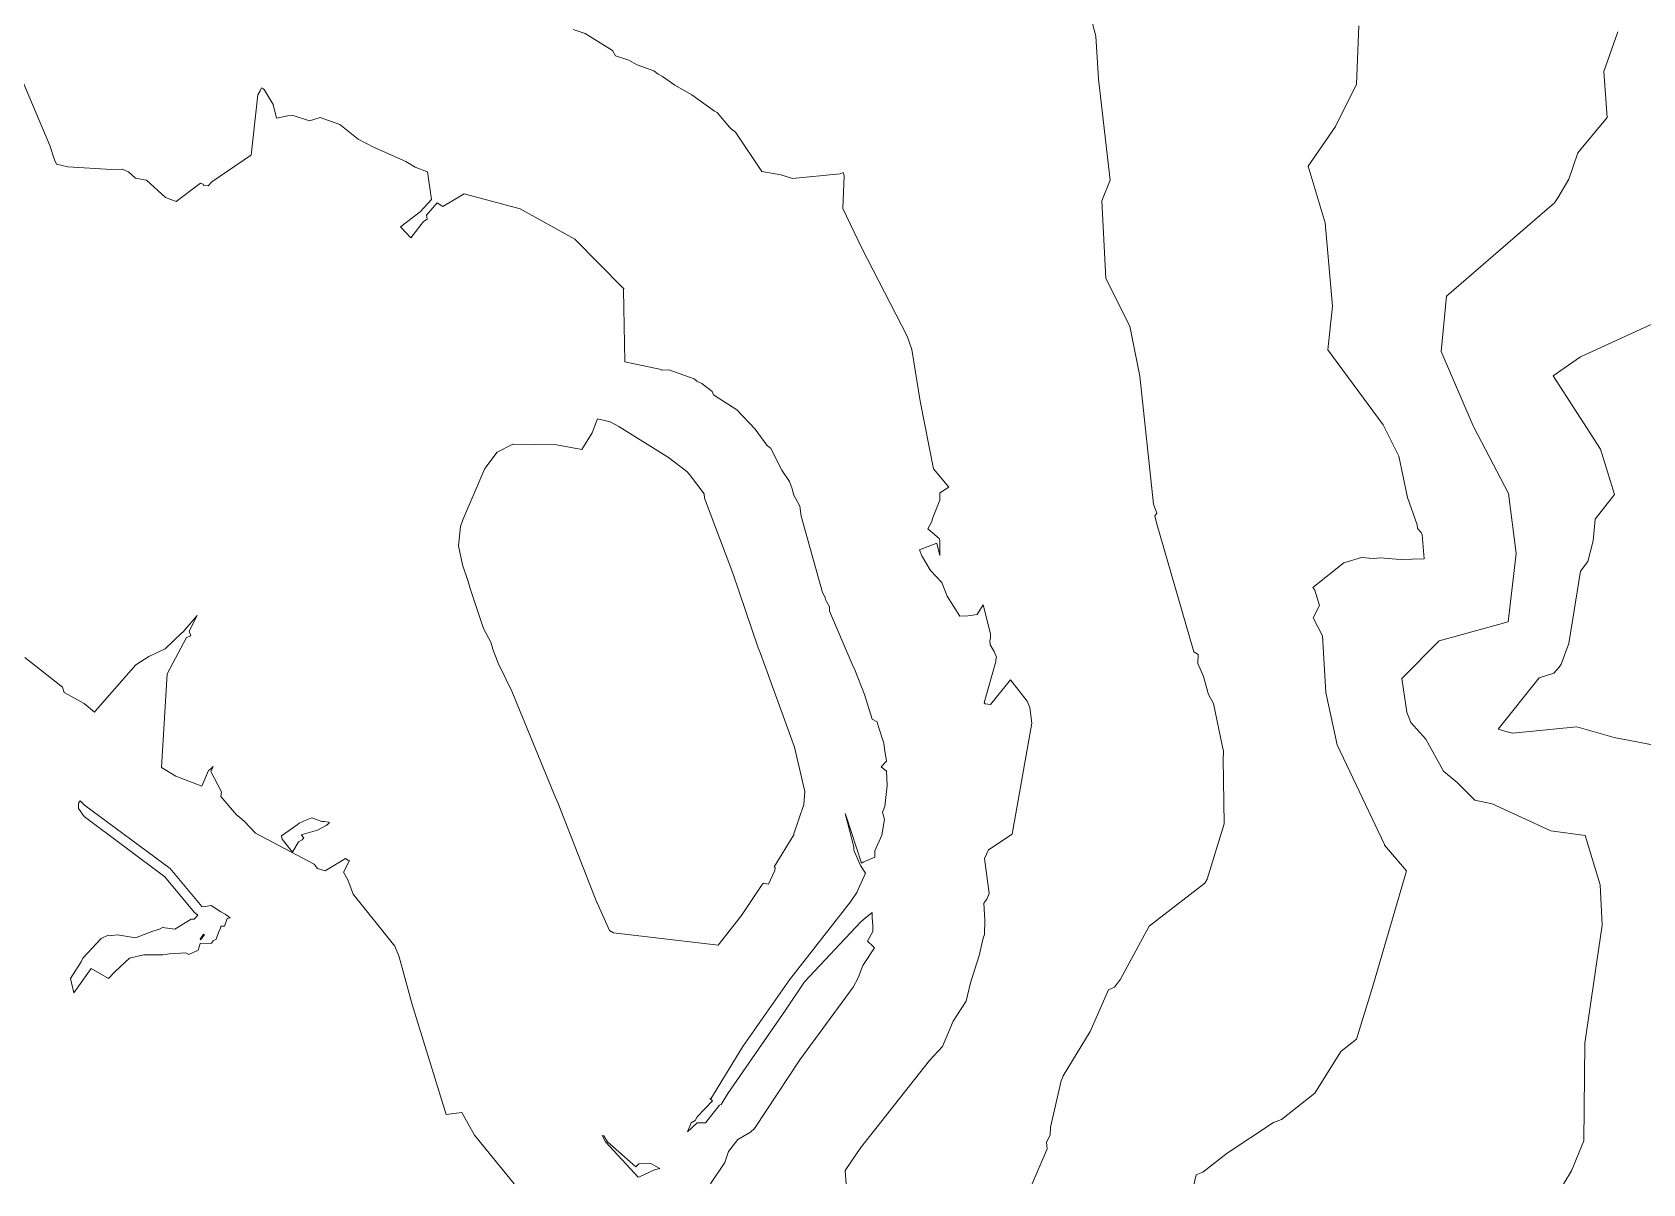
# Model space of a CAD drawing. Header units: metres. Extents: x 808187 to 810032, y 9155685 to 9157080.
# Drawn here: x 809086.2 to 809291.9, y 9155687.6 to 9155834.7 of the extents above; entities that cross this region are included whole.
import ezdxf

# ---------------------------------------------------------------- set-up
doc = ezdxf.new("R2010")
doc.units = ezdxf.units.M
doc.layers.add('C-TOPO-MAJR', color=9, linetype='Continuous')

msp = doc.modelspace()

# ---------------------------------------------------------------- linework, layer by layer
at = {"layer": 'C-TOPO-MAJR', "color": 9, "linetype": 'Continuous', "lineweight": 5}
for points, elevation in [([(809213.95, 9155687.58), (809215.85, 9155692.03), (809215.77, 9155692.91), (809216.22, 9155693.79), (809216.29, 9155694.8), (809217.64, 9155700.74), (809217.83, 9155701.13), (809217.92, 9155701.39), (809221.37, 9155707.05), (809223.71, 9155712.35), (809224.45, 9155712.71), (809225.22, 9155713.71), (809228.87, 9155720.51), (809236.01, 9155726.01), (809236.29, 9155726.49), (809236.29, 9155726.5), (809238.45, 9155733.58), (809238.33, 9155741.86), (809238.4, 9155742.69), (809238.38, 9155742.87), (809238.26, 9155743.41), (809237.12, 9155748.95), (809236.48, 9155750.08), (809236.37, 9155750.38), (809235.81, 9155752.4), (809235.1, 9155754.05), (809235.14, 9155755.21), (809234.59, 9155755.53), (809229.81, 9155772.03), (809229.61, 9155772.94), (809229.86, 9155773.26), (809229.44, 9155774.4), (809227.69, 9155790.78), (809226.43, 9155797.16), (809223.35, 9155803.24), (809222.86, 9155813.15), (809223.9, 9155815.8), (809222.43, 9155828.7), (809222.06, 9155834.19), (809220.21, 9155841.38)], 2750), ([(809190.19, 9155687.58), (809190.04, 9155689.27), (809192.07, 9155692.22), (809200.82, 9155703.35), (809202.5, 9155705.11), (809203.83, 9155708.35), (809205.49, 9155710.9), (809206.05, 9155713.26), (809207.17, 9155716.76), (809207.66, 9155718.98), (809207.86, 9155719.42), (809207.91, 9155721.25), (809207.75, 9155723.45), (809208.14, 9155723.95), (809208.44, 9155724.68), (809207.86, 9155729.13), (809208.36, 9155730.23), (809211.38, 9155732.26), (809213.89, 9155746.43), (809213.66, 9155748.42), (809213.32, 9155749.25), (809211.17, 9155751.96), (809208.6, 9155748.8), (809207.95, 9155748.9), (809207.8, 9155749.05), (809209.31, 9155754.31), (809209.31, 9155754.55), (809209.37, 9155754.86), (809209.07, 9155755.57), (809208.56, 9155756.46), (809208.55, 9155757.01), (809208.6, 9155757.3), (809208.63, 9155757.84), (809207.66, 9155761.56), (809206.9, 9155760.33), (809205.72, 9155760.16), (809204.69, 9155760.12), (809203.07, 9155762.66), (809202.4, 9155764.39), (809200.96, 9155765.94), (809199.86, 9155767.83), (809199.56, 9155768.58), (809201.76, 9155769.42), (809202.16, 9155767.84), (809202.15, 9155769.72), (809202.05, 9155770.04), (809200.6, 9155771.28), (809201.13, 9155772.21), (809201.22, 9155772.6), (809202.16, 9155774.94), (809202.13, 9155775.86), (809203.3, 9155776.58), (809201.34, 9155778.91), (809199.65, 9155787.58), (809198.56, 9155794.18), (809197.97, 9155795.89), (809192.16, 9155807.1), (809189.74, 9155812.18), (809189.93, 9155816.38), (809189.78, 9155816.78), (809189.41, 9155816.62), (809183.32, 9155816.01), (809181.82, 9155816.48), (809179.4, 9155816.93), (809176.03, 9155821.95), (809175.89, 9155822.09), (809175.55, 9155822.32), (809175.26, 9155822.6), (809173.71, 9155824.44), (809173.34, 9155824.63), (809170.48, 9155826.71), (809168.3, 9155827.94), (809166.73, 9155829.04), (809166.17, 9155829.35), (809165.59, 9155829.79), (809163.47, 9155830.56), (809162.41, 9155831.15), (809160.71, 9155831.7), (809160.35, 9155832.37), (809156.83, 9155834.55), (809155.32, 9155835.06)], 2760), ([(809234.65, 9155687.58), (809234.68, 9155687.84), (809234.88, 9155688.71), (809235.76, 9155689.08), (809238.86, 9155691.49), (809244.77, 9155695.42), (809245.79, 9155695.8), (809250.04, 9155699.16), (809253.36, 9155704.47), (809255.38, 9155706.05), (809257.47, 9155712.84), (809261.74, 9155727.56), (809258.94, 9155730.86), (809258.94, 9155730.89), (809258.95, 9155730.94), (809252.92, 9155743.65), (809251.44, 9155750.35), (809251.03, 9155757.58), (809249.85, 9155759.9), (809250.64, 9155761.47), (809250.03, 9155763.44), (809249.79, 9155763.77), (809253.76, 9155766.9), (809256, 9155767.62), (809257.48, 9155767.49), (809258.43, 9155767.54), (809260.96, 9155767.33), (809264.03, 9155767.43), (809263.76, 9155770.5), (809263.63, 9155770.78), (809263.17, 9155771.32), (809263.11, 9155771.76), (809261.89, 9155775.28), (809260.77, 9155780.54), (809258.76, 9155784.53), (809251.69, 9155794.15), (809252.32, 9155799.73), (809251.38, 9155810.37), (809249.18, 9155817.61), (809252.69, 9155822.66), (809255.37, 9155828.07), (809255.65, 9155835.51)], 2740), ([(809281.81, 9155687.58), (809281.85, 9155687.63), (809282.82, 9155689.25), (809284.41, 9155693.09), (809284.52, 9155705.55), (809286.74, 9155720.64), (809286.49, 9155725.77), (809284.57, 9155732.1), (809280.19, 9155732.69), (809272.69, 9155736.11), (809270.47, 9155736.59), (809268.25, 9155738.84), (809266.49, 9155740.3), (809264.23, 9155744.38), (809262.3, 9155746.52), (809261.82, 9155747.85), (809261.18, 9155752.12), (809265.93, 9155756.97), (809274.73, 9155759.36), (809275.78, 9155768.09), (809274.8, 9155775.76), (809270.35, 9155784.27), (809270.29, 9155784.44), (809266.2, 9155793.94), (809266.87, 9155800.98), (809280.66, 9155812.91), (809281.09, 9155813.56), (809282.49, 9155815.95), (809283.63, 9155819.3), (809287.4, 9155823.8), (809286.96, 9155829.68), (809288.77, 9155834.74)], 2730), ([(809172.87, 9155687.58), (809174.68, 9155690.31), (809175.15, 9155691.71), (809176.33, 9155693.24), (809177.97, 9155694.18), (809178.47, 9155694.63), (809184.24, 9155703.43), (809191.06, 9155712.69), (809191.73, 9155713.89), (809192.33, 9155715.48), (809193.78, 9155717.74), (809193.65, 9155717.92), (809192.91, 9155718.58), (809193.59, 9155719.82), (809193.59, 9155720.53), (809193.48, 9155721.6), (809193.5, 9155722.23), (809192.59, 9155721.54), (809192.04, 9155721.04), (809184.84, 9155713.37), (809182.42, 9155709.75), (809175.06, 9155699.1), (809174.23, 9155697.7), (809173.99, 9155697.62), (809172.23, 9155695.35), (809171.13, 9155695.35), (809169.91, 9155694.2), (809170.36, 9155695.37), (809170.88, 9155695.69), (809171.16, 9155696.13), (809173.11, 9155698.19), (809172.77, 9155698.46), (809172.9, 9155698.45), (809176.98, 9155705.11), (809182.94, 9155713.63), (809190.75, 9155723.6), (809191.53, 9155724.78), (809192.64, 9155727.29), (809192.01, 9155728.25), (809191.16, 9155730.21), (809191.14, 9155730.63), (809190.04, 9155734.89), (809190.22, 9155734.43), (809192.14, 9155728.56), (809192.34, 9155728.67), (809193.83, 9155729.32), (809193.83, 9155730.12), (809194.75, 9155732.11), (809195.07, 9155734.11), (809194.81, 9155735.07), (809195.14, 9155735.8), (809195.41, 9155738.45), (809195.35, 9155740.3), (809194.66, 9155740.86), (809195.34, 9155741.57), (809195.08, 9155743.16), (809195.01, 9155743.88), (809194.28, 9155746.1), (809194.16, 9155746.59), (809193.49, 9155746.95), (809192.53, 9155750.11), (809191.29, 9155753.24), (809190.93, 9155753.96), (809188.04, 9155760.73), (809188.07, 9155761.28), (809187.65, 9155761.98), (809187.55, 9155762.23), (809187.48, 9155762.5), (809187.17, 9155763.11), (809184.42, 9155772.89), (809184.26, 9155774.16), (809183.49, 9155775.57), (809183.3, 9155776.38), (809182.95, 9155777.33), (809181.98, 9155778.77), (809180.53, 9155781.63), (809180.43, 9155781.63), (809180.06, 9155781.94), (809178.55, 9155784), (809176.21, 9155786.45), (809173.25, 9155788.4), (809173.07, 9155788.82), (809171.75, 9155789.85), (809171.1, 9155790.12), (809170.75, 9155790.43), (809167.51, 9155791.57), (809166.61, 9155791.54), (809166.54, 9155791.6), (809161.91, 9155792.61), (809161.72, 9155801.78), (809161.77, 9155802.02), (809161.71, 9155802.02), (809161.67, 9155802.07), (809155.53, 9155808.28), (809148.54, 9155812.15), (809141.4, 9155814.08), (809138.67, 9155812.43), (809137.94, 9155812.91), (809136.55, 9155811.32), (809136.64, 9155810.81), (809136.18, 9155810.52), (809134.55, 9155808.43), (809133.24, 9155809.85), (809135.77, 9155811.75), (809137.22, 9155813.33), (809136.7, 9155816.86), (809135.13, 9155817.49), (809133.93, 9155818.18), (809129.79, 9155820.01), (809127.85, 9155821.06), (809125.52, 9155822.91), (809122.98, 9155823.8), (809121.64, 9155823.41), (809119.55, 9155824.06), (809118.87, 9155824.03), (809117.41, 9155823.75), (809116.99, 9155825.46), (809115.84, 9155827.38), (809115.76, 9155827.45), (809115.72, 9155827.47), (809115.71, 9155827.5), (809115.49, 9155827.61), (809115.32, 9155827.23), (809115.01, 9155826.73), (809114.18, 9155819.02), (809114.1, 9155818.95), (809109.13, 9155815.58), (809108.67, 9155815.08), (809108.13, 9155815.16), (809108.1, 9155815.12), (809108.04, 9155815.3), (809107.69, 9155815.42), (809104.58, 9155813.07), (809103.24, 9155813.6), (809100.81, 9155815.8), (809099.39, 9155816.07), (809098.5, 9155816.86), (809097.7, 9155817.21), (809096.32, 9155817.18), (809090.77, 9155817.53), (809089.31, 9155817.86), (809089.05, 9155818.39), (809088.47, 9155820.24), (809084.98, 9155828.51)], 2770), ([(809298.5, 9155742.66), (809288.3, 9155744.61), (809283.53, 9155745.96), (809275.32, 9155745.17), (809274.44, 9155745.36), (809273.47, 9155745.67), (809278.7, 9155752.22), (809280.6, 9155752.83), (809281.24, 9155753.58), (809281.51, 9155753.99), (809282.5, 9155756.62), (809284, 9155765.85), (809284.93, 9155767.08), (809285.62, 9155769.75), (809285.88, 9155772.51), (809288.33, 9155775.65), (809286.52, 9155781.46), (809280.5, 9155790.81), (809283.99, 9155793.25), (809294.14, 9155797.89)], 2720), ([(809147.76, 9155687.58), (809142.69, 9155693.81), (809141.09, 9155696.71), (809139.1, 9155696.44), (809134.72, 9155710.47), (809133.09, 9155716.59), (809132.54, 9155717.95), (809127.21, 9155724.57), (809126.52, 9155726.4), (809125.97, 9155727.38), (809126.74, 9155728.88), (809126.55, 9155728.95), (809126.24, 9155729.16), (809123.64, 9155727.56), (809122.63, 9155727.88), (809122.35, 9155728.24), (809122.21, 9155728.4), (809114.72, 9155732.36), (809113.33, 9155733.89), (809112.7, 9155734.44), (809112.28, 9155734.73), (809110.3, 9155737.08), (809110.37, 9155737.64), (809109.02, 9155740.26), (809109.31, 9155740.89), (809108.99, 9155740.54), (809108.71, 9155740.37), (809107.86, 9155738.39), (809104.53, 9155739.68), (809102.72, 9155740.76), (809103.45, 9155752.74), (809105.9, 9155757.36), (809106.48, 9155757.6), (809106.25, 9155758.18), (809107.28, 9155760.17), (809105.49, 9155758.12), (809105.31, 9155757.98), (809103.18, 9155755.93), (809101.08, 9155754.95), (809099.46, 9155753.88), (809094.28, 9155748.02), (809094.15, 9155747.82), (809092.86, 9155748.93), (809090.28, 9155750.34), (809090.09, 9155751.04), (809085.26, 9155754.81)], 2780)]:
    msp.add_lwpolyline(points, dxfattribs=dict(at, elevation=elevation))
for points, elevation in [([(809153.18, 9155781.99), (809147.63, 9155782.09), (809147.59, 9155782.09), (809145.6, 9155781.05), (809144.02, 9155778.96), (809141.2, 9155772.42), (809140.92, 9155771.58), (809140.66, 9155769.08), (809141.16, 9155766.68), (809141.9, 9155764.53), (809142.14, 9155763.65), (809143.87, 9155758.54), (809144.81, 9155756.78), (809145.06, 9155755.88), (809145.71, 9155754.1), (809147.47, 9155750.51), (809152.82, 9155737.46), (809153.49, 9155735.94), (809158.34, 9155723.52), (809158.37, 9155723.47), (809159.95, 9155719.93), (809160.44, 9155719.64), (809173.82, 9155718.07), (809176.81, 9155721.84), (809179.44, 9155725.83), (809179.6, 9155726), (809180.25, 9155725.88), (809181.05, 9155727.62), (809181.12, 9155728), (809181, 9155728.09), (809183.48, 9155732.16), (809183.48, 9155732.19), (809183.5, 9155732.29), (809184.79, 9155736.04), (809184.91, 9155737.71), (809183.6, 9155743.36), (809179.24, 9155755.35), (809178.93, 9155756.05), (809175.71, 9155765.61), (809172.08, 9155775.18), (809172.03, 9155775.73), (809170.17, 9155778.21), (809169.84, 9155778.58), (809167.49, 9155780.36), (809161.15, 9155784.35), (809160.03, 9155784.92), (809158.43, 9155785.3), (809157.75, 9155783.53), (809156.43, 9155781.38), (809153.18, 9155781.99)], 2770), ([(809106.49, 9155721.39), (809104.44, 9155720.11), (809102.83, 9155720.33), (809102.45, 9155720.1), (809101.61, 9155719.88), (809099.41, 9155718.99), (809097.1, 9155719.38), (809096.36, 9155719.31), (809095.91, 9155719.36), (809095.02, 9155718.91), (809092.68, 9155716.42), (809092.47, 9155715.94), (809091.08, 9155713.83), (809091.53, 9155711.96), (809093.73, 9155715.11), (809095.95, 9155713.8), (809096.78, 9155714.71), (809098.62, 9155716.42), (809100.46, 9155716.85), (809102.88, 9155716.82), (809103.76, 9155716.96), (809105.82, 9155717.11), (809106.22, 9155716.89), (809107.42, 9155717.44), (809107.67, 9155718.29), (809109.09, 9155718.34), (809109.34, 9155718.62), (809109.69, 9155718.83), (809110.05, 9155719.8), (809110.27, 9155720.22), (809110.29, 9155720.5), (809110.45, 9155720.5), (809110.76, 9155720.49), (809111.09, 9155721.47), (809111.5, 9155721.58), (809110.87, 9155722.03), (809110.3, 9155722.33), (809109.05, 9155723.14), (809108.06, 9155722.97), (809107.88, 9155722.99), (809103.82, 9155727.86), (809092.87, 9155735.97), (809092.35, 9155736.52), (809092.12, 9155736.2), (809092.11, 9155735.51), (809092.86, 9155734.53), (809103.13, 9155726.81), (809106.91, 9155722.29), (809107.36, 9155721.92), (809106.89, 9155721.39), (809106.49, 9155721.39)], 2780), ([(809120.06, 9155733.45), (809118.06, 9155732.05), (809118.13, 9155731.61), (809119.46, 9155729.97), (809120.23, 9155731.27), (809120.67, 9155731.52), (809120.91, 9155731.78), (809120.57, 9155732.16), (809122.63, 9155732.78), (809123.75, 9155733.35), (809123.92, 9155733.48), (809124.17, 9155733.73), (809124.1, 9155733.77), (809123.56, 9155733.85), (809123.18, 9155733.85), (809121.91, 9155734.34), (809120.85, 9155733.93), (809120.29, 9155733.65), (809120.06, 9155733.45)], 2780), ([(809108.17, 9155719.48), (809108.13, 9155719.43), (809108.1, 9155719.46), (809107.67, 9155718.83), (809107.72, 9155718.75), (809108.15, 9155719.33), (809108.18, 9155719.42), (809108.17, 9155719.48)], 2780), ([(809159.48, 9155692.88), (809163.6, 9155688.42), (809163.8, 9155688.47), (809165.7, 9155689.37), (809166.38, 9155689.55), (809165.22, 9155690.17), (809163.7, 9155690.13), (809163.31, 9155689.74), (809159.71, 9155692.94), (809159.22, 9155693.69), (809159.03, 9155693.74), (809159.44, 9155692.95), (809159.48, 9155692.88)], 2770)]:
    msp.add_lwpolyline(points, close=True, dxfattribs=dict(at, elevation=elevation))

doc.saveas('drawing.dxf')
